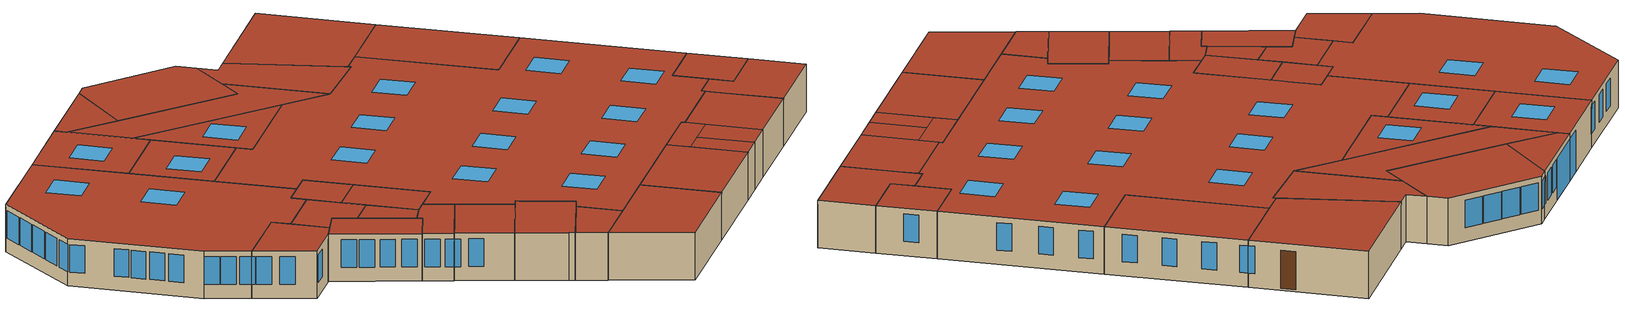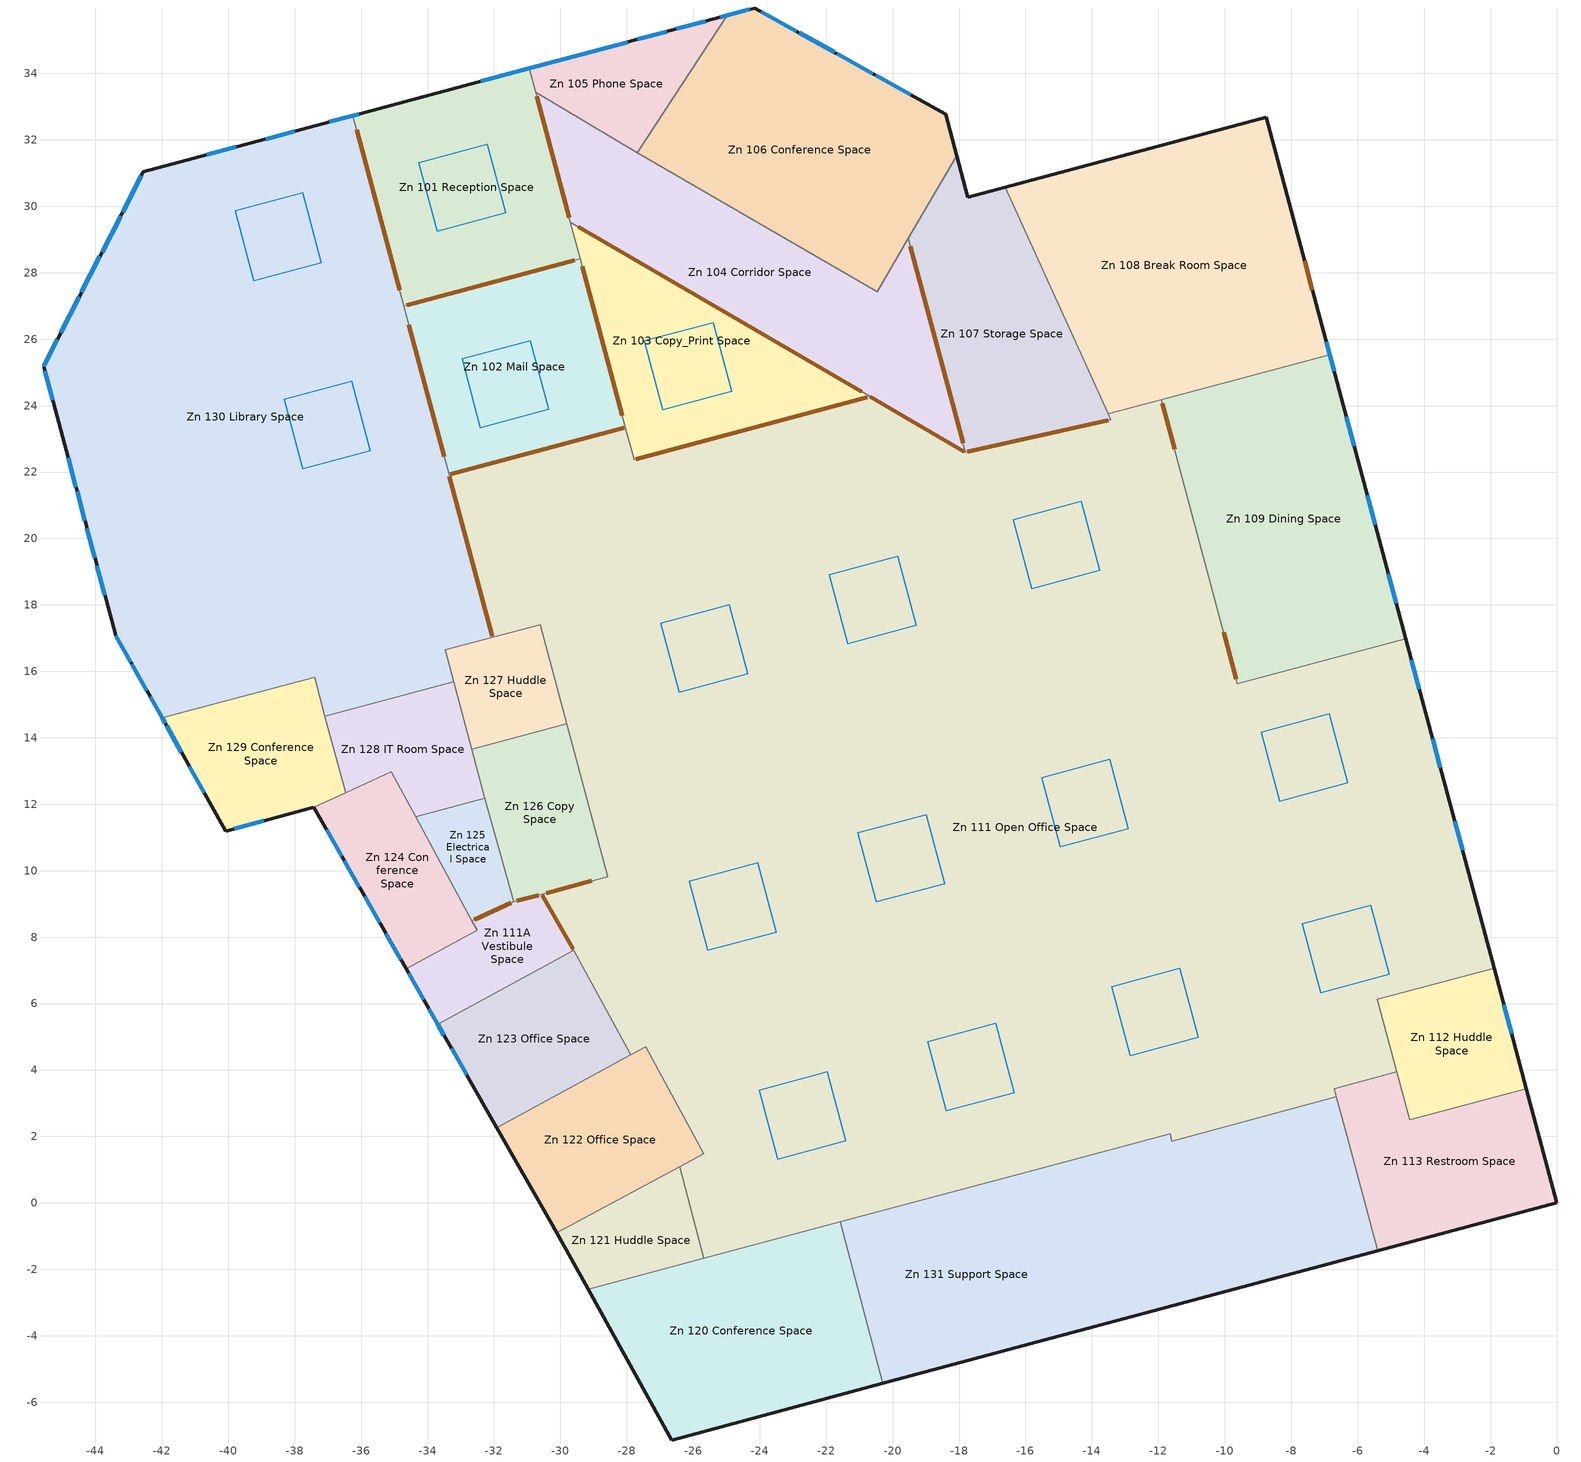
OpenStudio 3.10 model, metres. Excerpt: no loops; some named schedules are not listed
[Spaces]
Zn 101 Reception Space
 floor outside (ExtSlabCarpet 4in ClimateZone 1-8): -30.94,34.15 -29.4,28.42 -34.71,27 -36.25,32.73 z0
 wall outside (MetalFrameWallU055): -30.94,34.15 -36.25,32.73 z0:3.05
 wall to Zn 130 Library Space (Interior Wall): -36.25,32.73 -34.71,27 z0:3.05
 wall to Zn 105 Phone Space (Interior Wall): -30.75,33.44 -30.94,34.15 z0:3.05
 wall to Zn 104 Corridor Space (Interior Wall): -29.7,29.53 -30.75,33.44 z0:3.05
 wall to Zn 103 Copy_Print Space (Interior Wall): -29.4,28.42 -29.7,29.53 z0:3.05
 wall to Zn 102 Mail Space (Interior Wall): -34.71,27 -29.4,28.42 z0:3.05
 window (Exterior Window - Fixed): -30.94,34.15 -32.4,33.76 z0:2.68; -36.08,32.77 -36.25,32.73 z0.91:2.68
 door inside (Interior Door): -36.13,32.3 -34.84,27.47 z0.27:2.67; -29.73,29.66 -30.71,33.31 z0.11:2.92; -34.63,27.02 -29.56,28.38 z0.11:2.93
 roof outside (FlatNonresWoodFramingAndOtherRoofU028): -34.71,27 -29.4,28.42 -30.94,34.15 -36.25,32.73 z3.05
 skylight (Skylight - Fixed): -33.71,29.25 -31.65,29.81 -32.2,31.87 -34.27,31.31 z3.05
Zn 130 Library Space
 floor outside (ExtSlabCarpet 4in ClimateZone 1-8): -36.25,32.73 -32.04,17.03 -33.47,16.65 -33.22,15.69 -37.09,14.65 -37.4,15.83 -41.99,14.6 -43.39,17.09 -45.56,25.18 -42.55,31.04 z0
 wall outside (MetalFrameWallU055): -36.25,32.73 -42.55,31.04 -45.56,25.18 -43.39,17.09 -41.99,14.6 z0:3.05
 wall to Zn 102 Mail Space: -33.35,21.92 -34.71,27 z0:3.05
 wall to Zn 111 Open Office Space: -32.04,17.03 -33.35,21.92 z0:3.05
 wall to Zn 127 Huddle Space: -33.22,15.69 -33.47,16.65 -32.04,17.03 z0:3.05
 wall to Zn 128 IT Room Space: -37.09,14.65 -33.22,15.69 z0:3.05
 wall to Zn 129 Conference Space: -41.99,14.6 -37.4,15.83 -37.09,14.65 z0:3.05
 window (Exterior Window - Fixed): -42.62,30.91 -43.18,29.83 / -43.24,29.7 -43.8,28.62 / -43.86,28.49 -44.42,27.41 / -44.49,27.28 -45.04,26.19 / -45.14,26 -45.56,25.18 / -45.52,25.04 -45.29,24.16 / -44.82,22.43 -44.59,21.55 / -44.55,21.42 -44.32,20.54 / -44.25,20.3 -44.02,19.42 / -43.95,19.18 -43.72,18.3 / -43.39,17.08 -42.94,16.28 / -42.9,16.21 -42.45,15.41 / -42.35,15.23 -41.99,14.6 / -36.25,32.73 -36.96,32.54 / -37.99,32.26 -38.87,32.03 / -39.76,31.79 -40.64,31.55 z0.91:2.68
 door inside: -33.5,22.46 -34.56,26.44 z0.34:2.63; -32.05,17.06 -33.34,21.87 z0.04:2.99
 roof outside (FlatNonresWoodFramingAndOtherRoofU028): -41.99,14.6 -37.4,15.83 -37.09,14.65 -33.22,15.69 -33.47,16.65 -32.04,17.03 -36.25,32.73 -42.55,31.04 -45.56,25.18 -43.39,17.09 z3.05
 skylight (Skylight - Fixed): -39.23,27.76 -37.2,28.31 -37.76,30.4 -39.79,29.86 z3.05; -37.76,22.1 -35.73,22.64 -36.29,24.74 -38.32,24.2 z3.05
Zn 105 Phone Space
 floor outside (ExtSlabCarpet 4in ClimateZone 1-8): -24.98,35.75 -27.69,31.61 -30.75,33.44 -30.94,34.15 z0
 wall outside (MetalFrameWallU055): -24.98,35.75 -30.94,34.15 z0:3.05
 wall to Zn 104 Corridor Space: -30.75,33.44 -27.69,31.61 z0:3.05
 wall to Zn 106 Conference Space (Interior Wall): -27.69,31.61 -24.98,35.75 z0:3.05
 window (Exterior Window - Fixed): -24.98,35.75 -25.18,35.69 / -25.63,35.58 -26.51,35.34 / -26.8,35.26 -27.69,35.02 z0.91:2.68; -27.98,34.94 -30.94,34.15 z0:2.68
 roof outside (FlatNonresWoodFramingAndOtherRoofU028): -27.69,31.61 -24.98,35.75 -30.94,34.15 -30.75,33.44 z3.05
Zn 104 Corridor Space
 floor outside (ExtSlabCarpet 4in ClimateZone 1-8): -30.75,33.44 -27.69,31.61 -20.47,27.43 -19.53,29.03 -17.81,22.59 -29.7,29.53 z0
 wall to Zn 103 Copy_Print Space: -29.7,29.53 -20.69,24.28 z0:3.05
 wall to Zn 106 Conference Space (Interior Wall): -19.53,29.03 -20.47,27.43 -27.69,31.61 z0:3.05
 wall to Zn 107 Storage Space (Interior Wall): -17.81,22.59 -19.53,29.03 z0:3.05
 wall to Zn 111 Open Office Space (Interior Wall): -20.69,24.28 -17.81,22.59 z0:3.05
 door inside: -29.46,29.39 -20.93,24.41 z0.15:2.76
 door inside (Interior Door): -17.88,22.86 -19.47,28.79 z0.16:2.87; -20.67,24.26 -17.84,22.61 z0.03:3
 roof outside (FlatNonresWoodFramingAndOtherRoofU028): -17.81,22.59 -19.53,29.03 -20.47,27.43 -27.69,31.61 -30.75,33.44 -29.7,29.53 z3.05
Zn 103 Copy_Print Space
 floor outside (ExtSlabCarpet 4in ClimateZone 1-8): -29.7,29.53 -20.69,24.28 -27.78,22.38 z0
 wall to Zn 102 Mail Space: -29.4,28.42 -28.04,23.35 z0:3.05
 wall to Zn 111 Open Office Space (Interior Wall): -28.04,23.35 -27.78,22.38 -20.69,24.28 z0:3.05
 door inside: -29.34,28.2 -28.13,23.7 z0.19:2.77
 door inside (Interior Door): -27.73,22.39 -20.76,24.26 z0.05:2.96
 roof outside (FlatNonresWoodFramingAndOtherRoofU028): -27.78,22.38 -20.69,24.28 -29.7,29.53 z3.05
 skylight (Skylight - Fixed): -26.93,23.88 -24.85,24.43 -25.4,26.5 -27.48,25.95 z3.05
Zn 102 Mail Space
 floor outside (ExtSlabCarpet 4in ClimateZone 1-8): -29.4,28.42 -28.04,23.35 -33.35,21.92 -34.71,27 z0
 wall to Zn 111 Open Office Space (Interior Wall): -33.35,21.92 -28.04,23.35 z0:3.05
 door inside (Interior Door): -33.32,21.94 -28.08,23.34 z0.05:3.02
 roof outside (FlatNonresWoodFramingAndOtherRoofU028): -33.35,21.92 -28.04,23.35 -29.4,28.42 -34.71,27 z3.05
 skylight (Skylight - Fixed): -32.41,23.34 -30.35,23.89 -30.9,25.96 -32.96,25.41 z3.05
Zn 111 Open Office Space
 floor outside (ExtSlabCarpet 4in ClimateZone 1-8): -20.69,24.28 -17.81,22.59 -13.43,23.58 -13.51,23.75 -11.91,24.18 -9.62,15.63 -4.55,16.99 -1.89,7.07 -5.4,6.13 -4.82,3.95 -6.71,3.44 -6.64,3.19 -11.59,1.86 -11.64,2.09 -15.24,1.12 -21.58,-0.58 -25.68,-1.67 -26.42,1.08 -25.68,1.48 -27.43,4.7 -27.88,4.45 -29.6,7.61 -30.56,9.29 -28.58,9.82 -30.62,17.41 -32.04,17.03 -33.35,21.92 -28.04,23.35 -27.78,22.38 z0
 wall outside (MetalFrameWallU055): -1.89,7.07 -4.55,16.99 z0:3.05
 wall to Zn 107 Storage Space: -13.51,23.75 -13.43,23.58 -17.81,22.59 z0:3.05
 wall to Zn 108 Break Room Space: -11.91,24.18 -13.51,23.75 z0:3.05
 wall to Zn 109 Dining Space: -4.55,16.99 -9.62,15.63 -11.91,24.18 z0:3.05
 wall to Zn 131 Support Space (Interior Wall): -21.58,-0.58 -15.24,1.12 -11.64,2.09 -11.59,1.86 -6.64,3.19 z0:3.05
 wall to Zn 113 Restroom Space (Interior Wall): -6.64,3.19 -6.71,3.44 -4.82,3.95 z0:3.05
 wall to Zn 111A Vestibule Space (Interior Wall): -30.56,9.29 -29.6,7.61 z0:3.05
 wall to Zn 112 Huddle Space (Interior Wall): -4.82,3.95 -5.4,6.13 -1.89,7.07 z0:3.05
 wall to Zn 120 Conference Space (Interior Wall): -25.68,-1.67 -21.58,-0.58 z0:3.05
 wall to Zn 121 Huddle Space (Interior Wall): -26.42,1.08 -25.68,-1.67 z0:3.05
 wall to Zn 122 Office Space (Interior Wall): -27.88,4.45 -27.43,4.7 -25.68,1.48 -26.42,1.08 z0:3.05
 wall to Zn 123 Office Space (Interior Wall): -29.6,7.61 -27.88,4.45 z0:3.05
 wall to Zn 127 Huddle Space (Interior Wall): -32.04,17.03 -30.62,17.41 -29.81,14.42 z0:3.05
 wall to Zn 126 Copy Space (Interior Wall): -29.81,14.42 -28.58,9.82 -30.56,9.29 z0:3.05
 window (Exterior Window - Fixed): -2.84,10.61 -3.08,11.49 / -3.51,13.09 -3.74,13.97 / -4.14,15.46 -4.38,16.35 z0.91:2.68
 door inside: -13.5,23.56 -17.75,22.6 z0.04:3; -9.66,15.76 -10.03,17.18 z0.18:2.86; -11.51,22.69 -11.88,24.07 z0.16:2.92
 door inside (Interior Door): -30.55,9.27 -29.61,7.63 z0.04:3.01; -29.06,9.69 -30.43,9.32 z0.08:2.88
 roof outside (FlatNonresWoodFramingAndOtherRoofU028): -25.68,-1.67 -21.58,-0.58 -15.24,1.12 -11.64,2.09 -11.59,1.86 -6.64,3.19 -6.71,3.44 -4.82,3.95 -5.4,6.13 -1.89,7.07 -4.55,16.99 -9.62,15.63 -11.91,24.18 -13.51,23.75 -13.43,23.58 -17.81,22.59 -20.69,24.28 -27.78,22.38 -28.04,23.35 -33.35,21.92 -32.04,17.03 -30.62,17.41 -28.58,9.82 -30.56,9.29 -29.6,7.61 -27.88,4.45 -27.43,4.7 -25.68,1.48 -26.42,1.08 z3.05
 skylight (Skylight - Fixed): -26.42,15.37 -24.37,15.92 -24.93,18 -26.98,17.45 z3.05; -21.35,16.83 -19.29,17.38 -19.85,19.46 -21.91,18.91 z3.05; -7.11,6.32 -5.05,6.87 -5.61,8.96 -7.66,8.41 z3.05; -15.81,18.49 -13.76,19.04 -14.32,21.12 -16.37,20.57 z3.05; -14.95,10.72 -12.9,11.27 -13.46,13.35 -15.51,12.8 z3.05; -20.49,9.06 -18.44,9.61 -18.99,11.69 -21.05,11.14 z3.05; -25.56,7.6 -23.51,8.15 -24.07,10.23 -26.12,9.68 z3.05; -8.35,12.09 -6.3,12.64 -6.85,14.72 -8.91,14.17 z3.05; -12.85,4.43 -10.8,4.98 -11.36,7.06 -13.41,6.51 z3.05; -18.39,2.77 -16.33,3.32 -16.89,5.4 -18.94,4.85 z3.05; -23.46,1.31 -21.41,1.86 -21.96,3.95 -24.02,3.4 z3.05
Zn 106 Conference Space
 floor outside (ExtSlabCarpet 4in ClimateZone 1-8): -24.15,35.97 -18.41,32.78 -18.07,31.53 -20.47,27.43 -27.69,31.61 -24.98,35.75 z0
 wall outside (MetalFrameWallU055): -18.07,31.53 -18.41,32.78 -24.15,35.97 -24.98,35.75 z0:3.05
 wall to Zn 107 Storage Space (Interior Wall): -19.53,29.03 -18.07,31.53 z0:3.05
 window (Exterior Window - Fixed): -19.45,33.36 -20.51,33.95 / -20.6,33.99 -21.66,34.59 / -21.75,34.63 -22.81,35.22 / -22.9,35.27 -23.96,35.86 / -24.3,35.93 -24.98,35.75 z0.91:2.68
 roof outside (FlatNonresWoodFramingAndOtherRoofU028): -20.47,27.43 -18.07,31.53 -18.41,32.78 -24.15,35.97 -24.98,35.75 -27.69,31.61 z3.05
Zn 107 Storage Space
 floor outside (ExtSlabCarpet 4in ClimateZone 1-8): -18.07,31.53 -17.74,30.27 -16.61,30.57 -13.43,23.58 -17.81,22.59 -19.53,29.03 z0
 wall outside (MetalFrameWallU055): -16.61,30.57 -17.74,30.27 -18.07,31.53 z0:3.05
 wall to Zn 108 Break Room Space (Interior Wall): -13.51,23.75 -16.61,30.57 z0:3.05
 roof outside (FlatNonresWoodFramingAndOtherRoofU028): -17.81,22.59 -13.43,23.58 -16.61,30.57 -17.74,30.27 -18.07,31.53 -19.53,29.03 z3.05
Zn 108 Break Room Space
 floor outside (ExtSlabCarpet 4in ClimateZone 1-8): -8.76,32.68 -6.84,25.54 -13.51,23.75 -16.61,30.57 z0
 wall outside (MetalFrameWallU055): -6.84,25.54 -8.76,32.68 -16.61,30.57 z0:3.05
 wall to Zn 109 Dining Space (Interior Wall): -11.91,24.18 -6.84,25.54 z0:3.05
 window (Exterior Window - Fixed): -6.84,25.54 -6.94,25.92 z0.91:2.68
 door (Exterior Door): -7.36,27.47 -7.6,28.36 z0.15:2.59
 roof outside (FlatNonresWoodFramingAndOtherRoofU028): -13.51,23.75 -6.84,25.54 -8.76,32.68 -16.61,30.57 z3.05
Zn 109 Dining Space
 floor outside (ExtSlabCarpet 4in ClimateZone 1-8): -6.84,25.54 -4.55,16.99 -9.62,15.63 -11.91,24.18 z0
 wall outside (MetalFrameWallU055): -4.55,16.99 -6.84,25.54 z0:3.05
 window (Exterior Window - Fixed): -4.84,18.05 -5.07,18.94 / -5.47,20.42 -5.71,21.3 / -6.1,22.78 -6.34,23.66 / -6.71,25.03 -6.84,25.54 z0.91:2.68
 roof outside (FlatNonresWoodFramingAndOtherRoofU028): -9.62,15.63 -4.55,16.99 -6.84,25.54 -11.91,24.18 z3.05
Zn 131 Support Space
 floor outside (ExtSlabCarpet 4in ClimateZone 1-8): -11.64,2.09 -11.59,1.86 -11.27,0.66 -14.86,-0.3 -15.24,1.12 z0; -11.27,0.66 -10.35,-2.77 -12.36,-3.31 -13.28,0.12 z0; -13.28,0.12 -12.36,-3.31 -13.94,-3.74 -14.86,-0.3 z0; -6.64,3.19 -6.32,1.99 -5.4,-1.45 -10.35,-2.77 -11.59,1.86 z0; -15.24,1.12 -13.94,-3.74 -20.29,-5.44 -21.58,-0.58 z0
 wall outside (MetalFrameWallU055): -20.29,-5.44 -13.94,-3.74 -12.36,-3.31 -10.35,-2.77 -5.4,-1.45 z0:3.05
 wall to Zn 113 Restroom Space: -5.4,-1.45 -6.32,1.99 -6.64,3.19 z0:3.05
 wall to Zn 120 Conference Space: -21.58,-0.58 -20.29,-5.44 z0:3.05
 roof outside (FlatNonresWoodFramingAndOtherRoofU028): -14.86,-0.3 -11.27,0.66 -11.59,1.86 -11.64,2.09 -15.24,1.12 z3.05; -12.36,-3.31 -10.35,-2.77 -11.27,0.66 -13.28,0.12 z3.05; -13.94,-3.74 -12.36,-3.31 -13.28,0.12 -14.86,-0.3 z3.05; -10.35,-2.77 -5.4,-1.45 -6.32,1.99 -6.64,3.19 -11.59,1.86 z3.05; -20.29,-5.44 -13.94,-3.74 -15.24,1.12 -21.58,-0.58 z3.05
Zn 113 Restroom Space
 floor outside (ExtSlabCarpet 4in ClimateZone 1-8): -4.82,3.95 -4.43,2.5 -0.92,3.44 0,0 -5.4,-1.45 -6.32,1.99 -6.71,3.44 z0
 wall outside (MetalFrameWallU055): -5.4,-1.45 0,0 -0.92,3.44 z0:3.05
 wall to Zn 112 Huddle Space: -0.92,3.44 -4.43,2.5 -4.82,3.95 z0:3.05
 roof outside (FlatNonresWoodFramingAndOtherRoofU028): -5.4,-1.45 0,0 -0.92,3.44 -4.43,2.5 -4.82,3.95 -6.71,3.44 -6.32,1.99 z3.05
Zn 111A Vestibule Space
 floor outside (ExtSlabCarpet 4in ClimateZone 1-8): -30.56,9.29 -29.6,7.61 -33.69,5.38 -34.65,7.04 -32.51,8.2 -32.67,8.5 -31.4,9.06 z0
 wall outside (MetalFrameWallU055): -34.65,7.04 -33.69,5.38 z0:3.05
 wall to Zn 125 Electrical Space (Interior Wall): -31.4,9.06 -32.67,8.5 z0:3.05
 wall to Zn 123 Office Space (Interior Wall): -33.69,5.38 -29.6,7.61 z0:3.05
 wall to Zn 124 Conference Space (Interior Wall): -32.67,8.5 -32.51,8.2 -34.65,7.04 z0:3.05
 wall to Zn 126 Copy Space (Interior Wall): -30.56,9.29 -31.4,9.06 z0:3.05
 window (Exterior Window - Fixed): -34.57,6.91 -34.12,6.12 / -33.96,5.84 -33.69,5.38 z0.91:2.68
 door inside (Interior Door): -31.48,9.03 -32.6,8.53 z0.07:2.98; -30.65,9.27 -31.31,9.09 z0.09:2.87
 roof outside (FlatNonresWoodFramingAndOtherRoofU028): -33.69,5.38 -29.6,7.61 -30.56,9.29 -31.4,9.06 -32.67,8.5 -32.51,8.2 -34.65,7.04 z3.05
Zn 112 Huddle Space
 floor outside (ExtSlabCarpet 4in ClimateZone 1-8): -1.89,7.07 -0.92,3.44 -4.43,2.5 -5.4,6.13 z0
 wall outside (MetalFrameWallU055): -0.92,3.44 -1.89,7.07 z0:3.05
 window (Exterior Window - Fixed): -1.36,5.09 -1.6,5.97 z0.91:2.68
 roof outside (FlatNonresWoodFramingAndOtherRoofU028): -4.43,2.5 -0.92,3.44 -1.89,7.07 -5.4,6.13 z3.05
Zn 120 Conference Space
 floor outside (ExtSlabCarpet 4in ClimateZone 1-8): -21.58,-0.58 -20.29,-5.44 -26.64,-7.14 -29.16,-2.6 z0
 wall outside (MetalFrameWallU055): -29.16,-2.6 -26.64,-7.14 -20.29,-5.44 z0:3.05
 wall to Zn 121 Huddle Space (Interior Wall): -25.68,-1.67 -29.16,-2.6 z0:3.05
 roof outside (FlatNonresWoodFramingAndOtherRoofU028): -26.64,-7.14 -20.29,-5.44 -21.58,-0.58 -29.16,-2.6 z3.05
Zn 121 Huddle Space
 floor outside (ExtSlabCarpet 4in ClimateZone 1-8): -26.42,1.08 -25.68,-1.67 -29.16,-2.6 -30.11,-0.89 z0
 wall outside (MetalFrameWallU055): -30.11,-0.89 -29.16,-2.6 z0:3.05
 wall to Zn 122 Office Space (Interior Wall): -26.42,1.08 -30.11,-0.89 z0:3.05
 roof outside (FlatNonresWoodFramingAndOtherRoofU028): -29.16,-2.6 -25.68,-1.67 -26.42,1.08 -30.11,-0.89 z3.05
Zn 122 Office Space
 floor outside (ExtSlabCarpet 4in ClimateZone 1-8): -27.43,4.7 -25.68,1.48 -26.42,1.08 -30.11,-0.89 -30.3,-0.55 -31.91,2.26 z0
 wall outside (MetalFrameWallU055): -31.91,2.26 -30.3,-0.55 -30.11,-0.89 z0:3.05
 wall to Zn 123 Office Space (Interior Wall): -27.88,4.45 -31.91,2.26 z0:3.05
 roof outside (FlatNonresWoodFramingAndOtherRoofU028): -30.11,-0.89 -26.42,1.08 -25.68,1.48 -27.43,4.7 -31.91,2.26 -30.3,-0.55 z3.05
Zn 123 Office Space
 floor outside (ExtSlabCarpet 4in ClimateZone 1-8): -29.6,7.61 -27.88,4.45 -31.91,2.26 -33.69,5.38 z0
 wall outside (MetalFrameWallU055): -33.69,5.38 -31.91,2.26 z0:3.05
 window (Exterior Window - Fixed): -33.69,5.38 -33.51,5.05 / -33.28,4.65 -32.82,3.86 z0.91:2.68
 roof outside (FlatNonresWoodFramingAndOtherRoofU028): -31.91,2.26 -27.88,4.45 -29.6,7.61 -33.69,5.38 z3.05
Zn 127 Huddle Space
 floor outside (ExtSlabCarpet 4in ClimateZone 1-8): -30.62,17.41 -29.81,14.42 -32.67,13.65 -33.22,15.69 -33.47,16.65 z0
 wall to Zn 126 Copy Space: -32.67,13.65 -29.81,14.42 z0:3.05
 wall to Zn 128 IT Room Space (Interior Wall): -33.22,15.69 -32.67,13.65 z0:3.05
 roof outside (FlatNonresWoodFramingAndOtherRoofU028): -32.67,13.65 -29.81,14.42 -30.62,17.41 -33.47,16.65 -33.22,15.69 z3.05
Zn 126 Copy Space
 floor outside (ExtSlabCarpet 4in ClimateZone 1-8): -29.81,14.42 -28.58,9.82 -31.4,9.06 -32.28,12.18 -32.67,13.65 z0
 wall to Zn 125 Electrical Space: -32.28,12.18 -31.4,9.06 z0:3.05
 wall to Zn 128 IT Room Space (Interior Wall): -32.67,13.65 -32.28,12.18 z0:3.05
 roof outside (FlatNonresWoodFramingAndOtherRoofU028): -31.4,9.06 -28.58,9.82 -29.81,14.42 -32.67,13.65 -32.28,12.18 z3.05
Zn 125 Electrical Space
 floor outside (ExtSlabCarpet 4in ClimateZone 1-8): -32.28,12.18 -31.4,9.06 -32.67,8.5 -34.36,11.62 z0
 wall to Zn 124 Conference Space: -34.36,11.62 -32.67,8.5 z0:3.05
 wall to Zn 128 IT Room Space (Interior Wall): -32.28,12.18 -34.36,11.62 z0:3.05
 roof outside (FlatNonresWoodFramingAndOtherRoofU028): -32.67,8.5 -31.4,9.06 -32.28,12.18 -34.36,11.62 z3.05
Zn 124 Conference Space
 floor outside (ExtSlabCarpet 4in ClimateZone 1-8): -35.09,12.97 -32.51,8.2 -34.65,7.04 -37.43,11.9 z0
 wall outside (MetalFrameWallU055): -37.43,11.9 -34.65,7.04 z0:3.05
 wall to Zn 128 IT Room Space (Interior Wall): -34.36,11.62 -35.09,12.97 -36.47,12.34 z0:3.05
 wall to Zn 129 Conference Space (Interior Wall): -36.47,12.34 -37.43,11.9 z0:3.05
 window (Exterior Window - Fixed): -37.04,11.23 -36.59,10.44 / -36.51,10.3 -36.05,9.5 / -35.9,9.23 -35.44,8.44 / -35.25,8.11 -34.8,7.31 z0.91:2.68
 roof outside (FlatNonresWoodFramingAndOtherRoofU028): -34.65,7.04 -32.51,8.2 -35.09,12.97 -37.43,11.9 z3.05
Zn 128 IT Room Space
 floor outside (ExtSlabCarpet 4in ClimateZone 1-8): -33.22,15.69 -32.28,12.18 -34.36,11.62 -35.09,12.97 -36.47,12.34 -37.09,14.65 z0
 wall to Zn 129 Conference Space (Interior Wall): -37.09,14.65 -36.47,12.34 z0:3.05
 roof outside (FlatNonresWoodFramingAndOtherRoofU028): -34.36,11.62 -32.28,12.18 -33.22,15.69 -37.09,14.65 -36.47,12.34 -35.09,12.97 z3.05
Zn 129 Conference Space
 floor outside (ExtSlabCarpet 4in ClimateZone 1-8): -37.4,15.83 -36.47,12.34 -37.43,11.9 -40.08,11.19 -41.99,14.6 z0
 wall outside (MetalFrameWallU055): -41.99,14.6 -40.08,11.19 -37.43,11.9 z0:3.05
 window (Exterior Window - Fixed): -41.99,14.6 -41.9,14.43 / -41.86,14.36 -41.41,13.56 / -41.18,13.15 -40.73,12.35 / -39.82,11.26 -38.94,11.5 z0.91:2.68
 roof outside (FlatNonresWoodFramingAndOtherRoofU028): -40.08,11.19 -37.43,11.9 -36.47,12.34 -37.4,15.83 -41.99,14.6 z3.05
[Site]
LOS ANGELES USC: Latitude {deg}=38.69; Longitude {deg}=-121.6; Time Zone {hr}=-8; Elevation {m}=54.5592; Terrain=Suburbs
[SizingPeriod:DesignDay] Barometric Pressure {Pa}=100663; Wind Speed {m/s}=0.6; Rain Indicator=No; Snow Indicator=No; Day of Month=21; Daylight Saving Time Indicator=No; Humidity Condition Type=Wetbulb; Dry-Bulb Temperature Range Modifier Type=DefaultMultipliers
Name | Maximum Dry-Bulb Temperature {C} | Daily Dry-Bulb Temperature Range {deltaC} | Wind Direction {deg} | Sky Clearness | Month | Day Type | Wetbulb or DewPoint at Maximum Dry-Bulb {C} | Solar Model Indicator | ASHRAE Clear Sky Optical Depth for Beam Irradiance | ASHRAE Clear Sky Optical Depth for Diffuse Irradiance
LOS ANGELES USC Ann Htg 99.6% Condns DB | 6.2 | 0 | 20 | 0 | 12 | WinterDesignDay | 6.2 | ASHRAEClearSky
LOS ANGELES USC  June .4% Condns DB=>MCWB | 32.3 | 8.2 | 260 |  | 6 | SummerDesignDay | 20.7 | ASHRAETau | 0.405 | 2.324
LOS ANGELES USC  July .4% Condns DB=>MCWB | 33.8 | 9.2 | 260 |  | 7 | SummerDesignDay | 22.1 | ASHRAETau | 0.402 | 2.401
LOS ANGELES USC  August .4% Condns DB=>MCWB | 33.7 | 9.6 | 260 |  | 8 | SummerDesignDay | 21.2 | ASHRAETau | 0.383 | 2.433
[Site:WaterMainsTemperature]
Calculation Method=Schedule; Temperature Schedule=WaterMainCZ09
[Building]
Building: North Axis {deg}=345
[Material]
Name | Roughness | Thickness {m} | Conductivity {W/m-K} | Density {kg/m3} | Specific Heat {J/kg-K} | Thermal Absorptance | Solar Absorptance | Visible Absorptance
1/2IN Gypsum; 1/2IN Gypsum 1 | Smooth | 0.0127 | 0.158656 | 640.739 | 1130.436 | 0.9 | 0.7 | 0.8
1IN Stucco | MediumRough | 0.0254 | 0.0359993 | 24.0277 | 1465.38 | 0.9 | 0.7 | 0.8
CP02 CARPET PAD | Smooth | 0.01905 | 0.0455183 | 288.332 | 1381.644 | 0.9 | 0.7 | 0.8
F04 Wall air space resistance | Smooth | 0.1524 | 0.940308 | 1.28148 | 1004.832
G01a 19mm gypsum board | MediumRough | 0.01905 | 0.158656 | 640.739 | 1130.436 | 0.9 | 0.7 | 0.8
I01 25mm insulation board | Smooth | 0.0889 | 0.0458645 | 11.2129 | 837.36
Metal Decking | Smooth | 0.0015875 | 45.3452 | 7820.53 | 502.416 | 0.9 | 0.7 | 0.8
Roof Membrane | MediumRough | 0.001524 | 1.19715 | 230.666 | 1256.04 | 0.85 | 0.92 | 0.85
Wall Ext - Board Insulation | Smooth | 0.0324307 | 0.0230188 | 16.0185 | 1130.436
Roof Insulation R-35 | Smooth | 0.141601 | 0.0230188 | 16.0185 | 1130.436
Floor Insulation R-20 | MediumRough | 0.0810768 | 0.0230188 | 16.0185 | 1130.436 | 0.9 | 0.7 | 0.8
[Material:NoMass]
Name | Roughness | Thermal Resistance {m2-K/W}
Metal Framed Wall - 16 in oc 5 in depth R-21 ins | Smooth | 0.718177
Exterior Door Material | MediumSmooth | 0.101893
Interior Door Material | MediumSmooth | 0.290583
[Construction]
FlatNonresWoodFramingAndOtherRoofU028: Roof Membrane, Roof Insulation R-35, Metal Decking
MetalFrameWallU055: 1IN Stucco, 1/2IN Gypsum, Wall Ext - Board Insulation, 1/2IN Gypsum, Metal Framed Wall - 16 in oc 5 in depth R-21 ins, 1/2IN Gypsum
ExtSlabCarpet 4in ClimateZone 1-8: Floor Insulation R-20, 1/2IN Gypsum 1, CP02 CARPET PAD
Interior Wall: G01a 19mm gypsum board, F04 Wall air space resistance, I01 25mm insulation board, G01a 19mm gypsum board
Exterior Door: Exterior Door Material
Interior Door: Interior Door Material
Exterior Window - Fixed: Exterior Window - Fixed Material
Skylight - Fixed: Skylight - Fixed Material
[WindowMaterial:SimpleGlazingSystem]
Name | U-Factor {W/m2-K} | Solar Heat Gain Coefficient | Visible Transmittance
Exterior Window - Fixed Material | 1.93061 | 0.22 | 0.42
Skylight - Fixed Material | 3.29339 | 0.25 | 0.49
[Space] Building Story=Building Story 1
Name | Thermal Zone | Design Specification Outdoor Air Object
Zn 101 Reception Space; Zn 102 Mail Space; Zn 103 Copy_Print Space; Zn 104 Corridor Space | Zn Sys 1 Reception | Zn Sys 1 Reception Design Specification Outdoor Air
Zn 105 Phone Space; Zn 106 Conference Space; Zn 124 Conference Space; Zn 129 Conference Space | Zn Sys 2 Conference | Zn Sys 2 Conference Design Specification Outdoor Air
Zn 107 Storage Space; Zn 108 Break Room Space; Zn 109 Dining Space | Zn Sys 3 Break Room | Zn Sys 3 Break Room Design Specification Outdoor Air
Zn 111 Open Office Space; Zn 126 Copy Space; Zn 127 Huddle Space | Zn Sys 4 Open Office | Zn Sys 4 Open Office Design Specification Outdoor Air
Zn 111A Vestibule Space; Zn 121 Huddle Space; Zn 122 Office Space; Zn 123 Office Space | Zn Sys 5 Conference-Office | Zn Sys 5 Conference-Office Design Specification Outdoor Air
Zn 112 Huddle Space; Zn 120 Conference Space; Zn 131 Support Space | Zn Sys 6 Conference-Support | Zn Sys 6 Conference-Support Design Specification Outdoor Air
Zn 113 Restroom Space | Zn Sys 7 Restrooms | Zn Sys 7 Restrooms Design Specification Outdoor Air
Zn 125 Electrical Space | Zn Sys 10 Elec | Zn Sys 10 Elec Design Specification Outdoor Air
Zn 128 IT Room Space | Zn Sys 8 IT and Elec | Zn Sys 8 IT and Elec Design Specification Outdoor Air
Zn 130 Library Space | Zn Sys 9 Library | Zn Sys 9 Library Design Specification Outdoor Air
[ThermalZone] Multiplier=1; Use Ideal Air Loads=No
Name | Primary Daylighting Control | Fraction of Zone Controlled by Primary Daylighting Control | Thermostat | Secondary Daylighting Control | Fraction of Zone Controlled by Secondary Daylighting Control
Zn Sys 1 Reception | Daylighting Control 1 | 0.671724 | Zn Sys 1 Reception Thermostat
Zn Sys 2 Conference | Daylighting Control 2 | 0.551943 | Zn Sys 2 Conference Thermostat | Daylighting Control 3 | 0.24334
Zn Sys 3 Break Room | Daylighting Control 4 | 0.166656 | Zn Sys 3 Break Room Thermostat | Daylighting Control 5 | 0.183648
Zn Sys 4 Open Office | Daylighting Control 6 | 0.486196 | Zn Sys 4 Open Office Thermostat
Zn Sys 5 Conference-Office |  |  | Zn Sys 5 Conference-Office Thermostat
Zn Sys 6 Conference-Support |  |  | Zn Sys 6 Conference-Support Thermostat
Zn Sys 7 Restrooms; Zn Sys 10 Elec
Zn Sys 8 IT and Elec |  |  | Zn Sys 8 IT and Elec Thermostat
Zn Sys 9 Library | Daylighting Control 7 | 0.697379 | Zn Sys 9 Library Thermostat | Daylighting Control 8 | 0.13693
[BuildingStory]
Building Story 1
[People:Definition] Number of People Calculation Method=People/Area; Fraction Radiant=0.3
Name | People per Space Floor Area {person/m2} | Sensible Heat Fraction
Zn 101 Reception Space People Definition; Zn 108 Break Room Space People Definition; Zn 109 Dining Space People Definition | 0.355209 | 0.5
Zn 102 Mail Space People Definition; Zn 103 Copy_Print Space People Definition; Zn 126 Copy Space People Definition | 0.0215278 | 0.555556
Zn 104 Corridor Space People Definition; Zn 105 Phone Space People Definition; Zn 111A Vestibule Space People Definition; Zn 113 Restroom Space People Definition; Zn 125 Electrical Space People Definition | 0.0538196 | 0.5
Zn 106 Conference Space People Definition; Zn 112 Huddle Space People Definition; Zn 120 Conference Space People Definition; Zn 121 Huddle Space People Definition; Zn 124 Conference Space People Definition; Zn 127 Huddle Space People Definition; Zn 129 Conference Space People Definition; Zn 131 Support Space People Definition | 0.355209 | 0.6125
Zn 107 Storage Space People Definition; Zn 111 Open Office Space People Definition; Zn 122 Office Space People Definition; Zn 123 Office Space People Definition; Zn 130 Library Space People Definition | 0.0538196 | 0.555556
Zn 128 IT Room Space People Definition | 0.0538196 | 0.366667
[People] Multiplier=1
Name | People Definition | Space or SpaceType | Number of People Schedule | Activity Level Schedule
Zn 101 Reception Space People | Zn 101 Reception Space People Definition | Zn 101 Reception Space | OfficeOccupancy | Zn 101 Reception Space People Activity Level
Zn 102 Mail Space People | Zn 102 Mail Space People Definition | Zn 102 Mail Space | OfficeOccupancy | Zn 102 Mail Space People Activity Level
Zn 103 Copy_Print Space People | Zn 103 Copy_Print Space People Definition | Zn 103 Copy_Print Space | OfficeOccupancy | Zn 103 Copy_Print Space People Activity Level
Zn 104 Corridor Space People | Zn 104 Corridor Space People Definition | Zn 104 Corridor Space | OfficeOccupancy | Zn 104 Corridor Space People Activity Level
Zn 105 Phone Space People | Zn 105 Phone Space People Definition | Zn 105 Phone Space | OfficeOccupancy | Zn 105 Phone Space People Activity Level
Zn 106 Conference Space People | Zn 106 Conference Space People Definition | Zn 106 Conference Space | OfficeOccupancy | Zn 106 Conference Space People Activity Level
Zn 107 Storage Space People | Zn 107 Storage Space People Definition | Zn 107 Storage Space | OfficeOccupancy | Zn 107 Storage Space People Activity Level
Zn 108 Break Room Space People | Zn 108 Break Room Space People Definition | Zn 108 Break Room Space | OfficeOccupancy | Zn 108 Break Room Space People Activity Level
Zn 109 Dining Space People | Zn 109 Dining Space People Definition | Zn 109 Dining Space | OfficeOccupancy | Zn 109 Dining Space People Activity Level
Zn 111 Open Office Space People | Zn 111 Open Office Space People Definition | Zn 111 Open Office Space | OfficeOccupancy | Zn 111 Open Office Space People Activity Level
Zn 111A Vestibule Space People | Zn 111A Vestibule Space People Definition | Zn 111A Vestibule Space | OfficeOccupancy | Zn 111A Vestibule Space People Activity Level
Zn 112 Huddle Space People | Zn 112 Huddle Space People Definition | Zn 112 Huddle Space | OfficeOccupancy | Zn 112 Huddle Space People Activity Level
Zn 113 Restroom Space People | Zn 113 Restroom Space People Definition | Zn 113 Restroom Space | OfficeOccupancy | Zn 113 Restroom Space People Activity Level
Zn 120 Conference Space People | Zn 120 Conference Space People Definition | Zn 120 Conference Space | OfficeOccupancy | Zn 120 Conference Space People Activity Level
Zn 121 Huddle Space People | Zn 121 Huddle Space People Definition | Zn 121 Huddle Space | OfficeOccupancy | Zn 121 Huddle Space People Activity Level
Zn 122 Office Space People | Zn 122 Office Space People Definition | Zn 122 Office Space | OfficeOccupancy | Zn 122 Office Space People Activity Level
Zn 123 Office Space People | Zn 123 Office Space People Definition | Zn 123 Office Space | OfficeOccupancy | Zn 123 Office Space People Activity Level
Zn 124 Conference Space People | Zn 124 Conference Space People Definition | Zn 124 Conference Space | OfficeOccupancy | Zn 124 Conference Space People Activity Level
Zn 125 Electrical Space People | Zn 125 Electrical Space People Definition | Zn 125 Electrical Space | OfficeOccupancy | Zn 125 Electrical Space People Activity Level
Zn 126 Copy Space People | Zn 126 Copy Space People Definition | Zn 126 Copy Space | OfficeOccupancy | Zn 126 Copy Space People Activity Level
Zn 127 Huddle Space People | Zn 127 Huddle Space People Definition | Zn 127 Huddle Space | OfficeOccupancy | Zn 127 Huddle Space People Activity Level
Zn 128 IT Room Space People | Zn 128 IT Room Space People Definition | Zn 128 IT Room Space | DataOccupancy | Zn 128 IT Room Space People Activity Level
Zn 129 Conference Space People | Zn 129 Conference Space People Definition | Zn 129 Conference Space | OfficeOccupancy | Zn 129 Conference Space People Activity Level
Zn 130 Library Space People | Zn 130 Library Space People Definition | Zn 130 Library Space | OfficeOccupancy | Zn 130 Library Space People Activity Level
Zn 131 Support Space People | Zn 131 Support Space People Definition | Zn 131 Support Space | OfficeOccupancy | Zn 131 Support Space People Activity Level
[SpaceInfiltration:DesignFlowRate] Design Flow Rate Calculation Method=Flow/ExteriorWallArea; Flow per Exterior Surface Area {m3/s-m2}=0.00119482; Constant Term Coefficient=0; Temperature Term Coefficient=0; Velocity Term Coefficient=0.224052; Velocity Squared Term Coefficient=0; Density Basis=Outdoor
Name | Space or SpaceType | Schedule
Zn 101 Reception Space Space Infiltration Design Flow Rate 1 | Zn 101 Reception Space | OfficeInfiltration
Zn 102 Mail Space Space Infiltration Design Flow Rate 1 | Zn 102 Mail Space | OfficeInfiltration
Zn 103 Copy_Print Space Space Infiltration Design Flow Rate 1 | Zn 103 Copy_Print Space | OfficeInfiltration
Zn 104 Corridor Space Space Infiltration Design Flow Rate 1 | Zn 104 Corridor Space | OfficeInfiltration
Zn 105 Phone Space Space Infiltration Design Flow Rate 1 | Zn 105 Phone Space | OfficeInfiltration
Zn 106 Conference Space Space Infiltration Design Flow Rate 1 | Zn 106 Conference Space | OfficeInfiltration
Zn 107 Storage Space Space Infiltration Design Flow Rate 1 | Zn 107 Storage Space | OfficeInfiltration
Zn 108 Break Room Space Space Infiltration Design Flow Rate 1 | Zn 108 Break Room Space | OfficeInfiltration
Zn 109 Dining Space Space Infiltration Design Flow Rate 1 | Zn 109 Dining Space | OfficeInfiltration
Zn 111 Open Office Space Space Infiltration Design Flow Rate 1 | Zn 111 Open Office Space | OfficeInfiltration
Zn 111A Vestibule Space Space Infiltration Design Flow Rate 1 | Zn 111A Vestibule Space | OfficeInfiltration
Zn 112 Huddle Space Space Infiltration Design Flow Rate 1 | Zn 112 Huddle Space | OfficeInfiltration
Zn 113 Restroom Space Space Infiltration Design Flow Rate 1 | Zn 113 Restroom Space | On
Zn 120 Conference Space Space Infiltration Design Flow Rate 1 | Zn 120 Conference Space | OfficeInfiltration
Zn 121 Huddle Space Space Infiltration Design Flow Rate 1 | Zn 121 Huddle Space | OfficeInfiltration
Zn 122 Office Space Space Infiltration Design Flow Rate 1 | Zn 122 Office Space | OfficeInfiltration
Zn 123 Office Space Space Infiltration Design Flow Rate 1 | Zn 123 Office Space | OfficeInfiltration
Zn 124 Conference Space Space Infiltration Design Flow Rate 1 | Zn 124 Conference Space | OfficeInfiltration
Zn 125 Electrical Space Space Infiltration Design Flow Rate 1 | Zn 125 Electrical Space | On
Zn 126 Copy Space Space Infiltration Design Flow Rate 1 | Zn 126 Copy Space | OfficeInfiltration
Zn 127 Huddle Space Space Infiltration Design Flow Rate 1 | Zn 127 Huddle Space | OfficeInfiltration
Zn 128 IT Room Space Space Infiltration Design Flow Rate 1 | Zn 128 IT Room Space | DataInfiltration
Zn 129 Conference Space Space Infiltration Design Flow Rate 1 | Zn 129 Conference Space | OfficeInfiltration
Zn 130 Library Space Space Infiltration Design Flow Rate 1 | Zn 130 Library Space | OfficeInfiltration
Zn 131 Support Space Space Infiltration Design Flow Rate 1 | Zn 131 Support Space | OfficeInfiltration
[Lights:Definition] Design Level Calculation Method=Watts/Area; Fraction Radiant=0.97; Return Air Fraction=0
Name | Watts per Space Floor Area {W/m2}
Zn 101 Reception Space Regulated Lights Definition | 7.53474
Zn 102 Mail Space Regulated Lights Definition; Zn 103 Copy_Print Space Regulated Lights Definition; Zn 104 Corridor Space Regulated Lights Definition; Zn 105 Phone Space Regulated Lights Definition; Zn 107 Storage Space Regulated Lights Definition; Zn 111A Vestibule Space Regulated Lights Definition; Zn 125 Electrical Space Regulated Lights Definition; Zn 126 Copy Space Regulated Lights Definition | 4.30556
Zn 106 Conference Space Regulated Lights Definition; Zn 112 Huddle Space Regulated Lights Definition; Zn 120 Conference Space Regulated Lights Definition; Zn 121 Huddle Space Regulated Lights Definition; Zn 124 Conference Space Regulated Lights Definition; Zn 127 Huddle Space Regulated Lights Definition; Zn 129 Conference Space Regulated Lights Definition; Zn 131 Support Space Regulated Lights Definition | 8.07293
Zn 108 Break Room Space Regulated Lights Definition; Zn 109 Dining Space Regulated Lights Definition | 5.92015
Zn 111 Open Office Space Regulated Lights Definition; Zn 130 Library Space Regulated Lights Definition | 6.45835
Zn 113 Restroom Space Regulated Lights Definition; Zn 122 Office Space Regulated Lights Definition; Zn 123 Office Space Regulated Lights Definition | 6.99654
Zn 128 IT Room Space Regulated Lights Definition | 5.38196
[Lights] Fraction Replaceable=1
Name | Lights Definition | Space or SpaceType | Schedule
Zn 101 Reception Space Regulated Lights | Zn 101 Reception Space Regulated Lights Definition | Zn 101 Reception Space | OfficeLights
Zn 102 Mail Space Regulated Lights | Zn 102 Mail Space Regulated Lights Definition | Zn 102 Mail Space | OfficeLights
Zn 103 Copy_Print Space Regulated Lights | Zn 103 Copy_Print Space Regulated Lights Definition | Zn 103 Copy_Print Space | OfficeLights
Zn 104 Corridor Space Regulated Lights | Zn 104 Corridor Space Regulated Lights Definition | Zn 104 Corridor Space | OfficeLights
Zn 105 Phone Space Regulated Lights | Zn 105 Phone Space Regulated Lights Definition | Zn 105 Phone Space | OfficeLights
Zn 106 Conference Space Regulated Lights | Zn 106 Conference Space Regulated Lights Definition | Zn 106 Conference Space | OfficeLights
Zn 107 Storage Space Regulated Lights | Zn 107 Storage Space Regulated Lights Definition | Zn 107 Storage Space | OfficeLights
Zn 108 Break Room Space Regulated Lights | Zn 108 Break Room Space Regulated Lights Definition | Zn 108 Break Room Space | OfficeLights
Zn 109 Dining Space Regulated Lights | Zn 109 Dining Space Regulated Lights Definition | Zn 109 Dining Space | OfficeLights
Zn 111 Open Office Space Regulated Lights | Zn 111 Open Office Space Regulated Lights Definition | Zn 111 Open Office Space | OfficeLights
Zn 111A Vestibule Space Regulated Lights | Zn 111A Vestibule Space Regulated Lights Definition | Zn 111A Vestibule Space | OfficeLights
Zn 112 Huddle Space Regulated Lights | Zn 112 Huddle Space Regulated Lights Definition | Zn 112 Huddle Space | OfficeLights
Zn 113 Restroom Space Regulated Lights | Zn 113 Restroom Space Regulated Lights Definition | Zn 113 Restroom Space | OfficeLights
Zn 120 Conference Space Regulated Lights | Zn 120 Conference Space Regulated Lights Definition | Zn 120 Conference Space | OfficeLights
Zn 121 Huddle Space Regulated Lights | Zn 121 Huddle Space Regulated Lights Definition | Zn 121 Huddle Space | OfficeLights
Zn 122 Office Space Regulated Lights | Zn 122 Office Space Regulated Lights Definition | Zn 122 Office Space | OfficeLights
Zn 123 Office Space Regulated Lights | Zn 123 Office Space Regulated Lights Definition | Zn 123 Office Space | OfficeLights
Zn 124 Conference Space Regulated Lights | Zn 124 Conference Space Regulated Lights Definition | Zn 124 Conference Space | OfficeLights
Zn 125 Electrical Space Regulated Lights | Zn 125 Electrical Space Regulated Lights Definition | Zn 125 Electrical Space | OfficeLights
Zn 126 Copy Space Regulated Lights | Zn 126 Copy Space Regulated Lights Definition | Zn 126 Copy Space | OfficeLights
Zn 127 Huddle Space Regulated Lights | Zn 127 Huddle Space Regulated Lights Definition | Zn 127 Huddle Space | OfficeLights
Zn 128 IT Room Space Regulated Lights | Zn 128 IT Room Space Regulated Lights Definition | Zn 128 IT Room Space | DataLights
Zn 129 Conference Space Regulated Lights | Zn 129 Conference Space Regulated Lights Definition | Zn 129 Conference Space | OfficeLights
Zn 130 Library Space Regulated Lights | Zn 130 Library Space Regulated Lights Definition | Zn 130 Library Space | OfficeLights
Zn 131 Support Space Regulated Lights | Zn 131 Support Space Regulated Lights Definition | Zn 131 Support Space | OfficeLights
[ElectricEquipment:Definition] Design Level Calculation Method=Watts/Area; Fraction Latent=0; Fraction Radiant=0.2; Fraction Lost=0
Name | Watts per Space Floor Area {W/m2}
Zn 101 Reception Space Recepticle Loads Definition | 5.38196
Zn 102 Mail Space Recepticle Loads Definition; Zn 103 Copy_Print Space Recepticle Loads Definition; Zn 107 Storage Space Recepticle Loads Definition; Zn 126 Copy Space Recepticle Loads Definition | 2.15278
Zn 105 Phone Space Recepticle Loads Definition; Zn 125 Electrical Space Recepticle Loads Definition | 32.2917
Zn 106 Conference Space Recepticle Loads Definition; Zn 108 Break Room Space Recepticle Loads Definition; Zn 109 Dining Space Recepticle Loads Definition; Zn 112 Huddle Space Recepticle Loads Definition; Zn 120 Conference Space Recepticle Loads Definition; Zn 121 Huddle Space Recepticle Loads Definition; Zn 124 Conference Space Recepticle Loads Definition; Zn 127 Huddle Space Recepticle Loads Definition; Zn 129 Conference Space Recepticle Loads Definition; Zn 131 Support Space Recepticle Loads Definition | 10.7639
Zn 111 Open Office Space Recepticle Loads Definition; Zn 122 Office Space Recepticle Loads Definition; Zn 123 Office Space Recepticle Loads Definition; Zn 130 Library Space Recepticle Loads Definition | 16.1459
Zn 128 IT Room Space Recepticle Loads Definition | 215.289
[ElectricEquipment]
Name | Electric Equipment Definition | Space or SpaceType | Schedule
Zn 101 Reception Space Recepticle Loads | Zn 101 Reception Space Recepticle Loads Definition | Zn 101 Reception Space | OfficeReceptacle
Zn 102 Mail Space Recepticle Loads | Zn 102 Mail Space Recepticle Loads Definition | Zn 102 Mail Space | OfficeReceptacle
Zn 103 Copy_Print Space Recepticle Loads | Zn 103 Copy_Print Space Recepticle Loads Definition | Zn 103 Copy_Print Space | OfficeReceptacle
Zn 105 Phone Space Recepticle Loads | Zn 105 Phone Space Recepticle Loads Definition | Zn 105 Phone Space | OfficeReceptacle
Zn 106 Conference Space Recepticle Loads | Zn 106 Conference Space Recepticle Loads Definition | Zn 106 Conference Space | OfficeReceptacle
Zn 107 Storage Space Recepticle Loads | Zn 107 Storage Space Recepticle Loads Definition | Zn 107 Storage Space | OfficeReceptacle
Zn 108 Break Room Space Recepticle Loads | Zn 108 Break Room Space Recepticle Loads Definition | Zn 108 Break Room Space | OfficeReceptacle
Zn 109 Dining Space Recepticle Loads | Zn 109 Dining Space Recepticle Loads Definition | Zn 109 Dining Space | OfficeReceptacle
Zn 111 Open Office Space Recepticle Loads | Zn 111 Open Office Space Recepticle Loads Definition | Zn 111 Open Office Space | OfficeReceptacle
Zn 112 Huddle Space Recepticle Loads | Zn 112 Huddle Space Recepticle Loads Definition | Zn 112 Huddle Space | OfficeReceptacle
Zn 120 Conference Space Recepticle Loads | Zn 120 Conference Space Recepticle Loads Definition | Zn 120 Conference Space | OfficeReceptacle
Zn 121 Huddle Space Recepticle Loads | Zn 121 Huddle Space Recepticle Loads Definition | Zn 121 Huddle Space | OfficeReceptacle
Zn 122 Office Space Recepticle Loads | Zn 122 Office Space Recepticle Loads Definition | Zn 122 Office Space | OfficeReceptacle
Zn 123 Office Space Recepticle Loads | Zn 123 Office Space Recepticle Loads Definition | Zn 123 Office Space | OfficeReceptacle
Zn 124 Conference Space Recepticle Loads | Zn 124 Conference Space Recepticle Loads Definition | Zn 124 Conference Space | OfficeReceptacle
Zn 125 Electrical Space Recepticle Loads | Zn 125 Electrical Space Recepticle Loads Definition | Zn 125 Electrical Space | OfficeReceptacle
Zn 126 Copy Space Recepticle Loads | Zn 126 Copy Space Recepticle Loads Definition | Zn 126 Copy Space | OfficeReceptacle
Zn 127 Huddle Space Recepticle Loads | Zn 127 Huddle Space Recepticle Loads Definition | Zn 127 Huddle Space | OfficeReceptacle
Zn 128 IT Room Space Recepticle Loads | Zn 128 IT Room Space Recepticle Loads Definition | Zn 128 IT Room Space | DataReceptacle
Zn 129 Conference Space Recepticle Loads | Zn 129 Conference Space Recepticle Loads Definition | Zn 129 Conference Space | OfficeReceptacle
Zn 130 Library Space Recepticle Loads | Zn 130 Library Space Recepticle Loads Definition | Zn 130 Library Space | OfficeReceptacle
Zn 131 Support Space Recepticle Loads | Zn 131 Support Space Recepticle Loads Definition | Zn 131 Support Space | OfficeReceptacle
[ThermostatSetpoint:DualSetpoint]
Name | Heating Setpoint Temperature Schedule | Cooling Setpoint Temperature Schedule
Zn Sys 1 Reception Thermostat; Zn Sys 2 Conference Thermostat; Zn Sys 3 Break Room Thermostat; Zn Sys 4 Open Office Thermostat; Zn Sys 5 Conference-Office Thermostat; Zn Sys 6 Conference-Support Thermostat; Zn Sys 9 Library Thermostat | OfficeHtgSetpt | OfficeClgSetpt
Zn Sys 8 IT and Elec Thermostat | DataHtgSetpt | DataClgSetpt
[DesignSpecification:OutdoorAir] Outdoor Air Method=Maximum
Name | Outdoor Air Flow per Person {m3/s-person} | Outdoor Air Flow per Floor Area {m3/s-m2}
Zn Sys 1 Reception Design Specification Outdoor Air | 0 | 0.00120405
Zn Sys 2 Conference Design Specification Outdoor Air; Zn Sys 3 Break Room Design Specification Outdoor Air; Zn Sys 6 Conference-Support Design Specification Outdoor Air | 0.00707921 | 0.000762
Zn Sys 4 Open Office Design Specification Outdoor Air | 0 | 0.000790997
Zn Sys 5 Conference-Office Design Specification Outdoor Air | 0 | 0.00106307
Zn Sys 7 Restrooms Design Specification Outdoor Air; Zn Sys 10 Elec Design Specification Outdoor Air | 0 | 0
Zn Sys 8 IT and Elec Design Specification Outdoor Air; Zn Sys 9 Library Design Specification Outdoor Air | 0 | 0.000762
[Daylighting:Control] Position Z-Coordinate {m}=0.762; Lighting Control Type=Continuous; Minimum Input Power Fraction for Continuous Dimming Control=0.1; Minimum Light Output Fraction for Continuous Dimming Control=0.1
Name | Space | Position X-Coordinate {m} | Position Y-Coordinate {m} | Illuminance Setpoint {lux}
Daylighting Control 1 | Zn 102 Mail Space | -28.3052 | 24.616 | 175
Daylighting Control 2 | Zn 105 Phone Space | -26.7221 | 33.1894 | 200
Daylighting Control 3 | Zn 105 Phone Space | -27.7145 | 31.7599 | 800
Daylighting Control 4 | Zn 109 Dining Space | -8.1808 | 20.1678 | 255
Daylighting Control 5 | Zn 109 Dining Space | -10.5815 | 19.5247 | 340
Daylighting Control 6 | Zn 111 Open Office Space | -19.6378 | 3.45375 | 287.5
Daylighting Control 7 | Zn 130 Library Space | -39.2345 | 31.8492 | 287.5
Daylighting Control 8 | Zn 130 Library Space | -38.748 | 26.7086 | 1150
[ZoneVentilation:DesignFlowRate]
Zn Sys 3 Break Room Operable Window Ventilation: Schedule=OfficeHVACAvail; Design Flow Rate Calculation Method=Flow/Zone; Design Flow Rate {m3/s}=0.100121; Flow Rate per Zone Floor Area {m3/s-m2}=0; Flow Rate per Person {m3/s-person}=0; Air Changes per Hour {1/hr}=0; Ventilation Type=Intake; Fan Pressure Rise {Pa}=0; Fan Total Efficiency=1; Constant Term Coefficient=1; Temperature Term Coefficient=0; Velocity Term Coefficient=0; Velocity Squared Term Coefficient=0; Minimum Indoor Temperature {C}=-100; Maximum Indoor Temperature {C}=100; Delta Temperature {deltaC}=-100; Minimum Outdoor Temperature {C}=10; Maximum Outdoor Temperature {C}=32.2222; Maximum Wind Speed {m/s}=40; Density Basis=Outdoor
[Schedule:Year]
WaterMainCZ09: 1, 31, WaterMainCZ09JanWk, 2, 28, WaterMainCZ09FebWk, 3, 31, WaterMainCZ09MarWk, 4, 30, WaterMainCZ09AprWk, 5, 31, WaterMainCZ09MayWk, 6, 30, WaterMainCZ09JunWk, 7, 31, WaterMainCZ09JulWk, 8, 31, WaterMainCZ09AugWk, 9, 30, WaterMainCZ09SepWk, 10, 31, WaterMainCZ09OctWk, 11, 30, WaterMainCZ09NovWk, 12, 31, WaterMainCZ09DecWk
OfficeOccupancy: 12, 31, OfficeOccupancyWk
DataOccupancy: 12, 31, DataOccupancyWk
OfficeReceptacle: 12, 31, OfficeReceptacleWk
OfficeInfiltration: 12, 31, OfficeInfiltrationWk
On: 12, 31, OnWk
DataInfiltration: 12, 31, DataInfiltrationWk
OfficeLights: 12, 31, OfficeLightsWk
DataLights: 12, 31, DataLightsWk
[Schedule:Ruleset]
Name | Default Day Schedule
Zn 101 Reception Space People Activity Level | Zn 101 Reception Space People Activity Level Default Day
Zn 102 Mail Space People Activity Level | Zn 102 Mail Space People Activity Level Default Day
Zn 103 Copy_Print Space People Activity Level | Zn 103 Copy_Print Space People Activity Level Default Day
Zn 104 Corridor Space People Activity Level | Zn 104 Corridor Space People Activity Level Default Day
Zn 105 Phone Space People Activity Level | Zn 105 Phone Space People Activity Level Default Day
Zn 106 Conference Space People Activity Level | Zn 106 Conference Space People Activity Level Default Day
Zn 107 Storage Space People Activity Level | Zn 107 Storage Space People Activity Level Default Day
Zn 108 Break Room Space People Activity Level | Zn 108 Break Room Space People Activity Level Default Day
Zn 109 Dining Space People Activity Level | Zn 109 Dining Space People Activity Level Default Day
Zn 111 Open Office Space People Activity Level | Zn 111 Open Office Space People Activity Level Default Day
Zn 111A Vestibule Space People Activity Level | Zn 111A Vestibule Space People Activity Level Default Day
Zn 112 Huddle Space People Activity Level | Zn 112 Huddle Space People Activity Level Default Day
Zn 113 Restroom Space People Activity Level | Zn 113 Restroom Space People Activity Level Default Day
Zn 120 Conference Space People Activity Level | Zn 120 Conference Space People Activity Level Default Day
Zn 121 Huddle Space People Activity Level | Zn 121 Huddle Space People Activity Level Default Day
Zn 122 Office Space People Activity Level | Zn 122 Office Space People Activity Level Default Day
Zn 123 Office Space People Activity Level | Zn 123 Office Space People Activity Level Default Day
Zn 124 Conference Space People Activity Level | Zn 124 Conference Space People Activity Level Default Day
Zn 125 Electrical Space People Activity Level | Zn 125 Electrical Space People Activity Level Default Day
Zn 126 Copy Space People Activity Level | Zn 126 Copy Space People Activity Level Default Day
Zn 127 Huddle Space People Activity Level | Zn 127 Huddle Space People Activity Level Default Day
Zn 128 IT Room Space People Activity Level | Zn 128 IT Room Space People Activity Level Default Day
Zn 129 Conference Space People Activity Level | Zn 129 Conference Space People Activity Level Default Day
Zn 130 Library Space People Activity Level | Zn 130 Library Space People Activity Level Default Day
Zn 131 Support Space People Activity Level | Zn 131 Support Space People Activity Level Default Day
